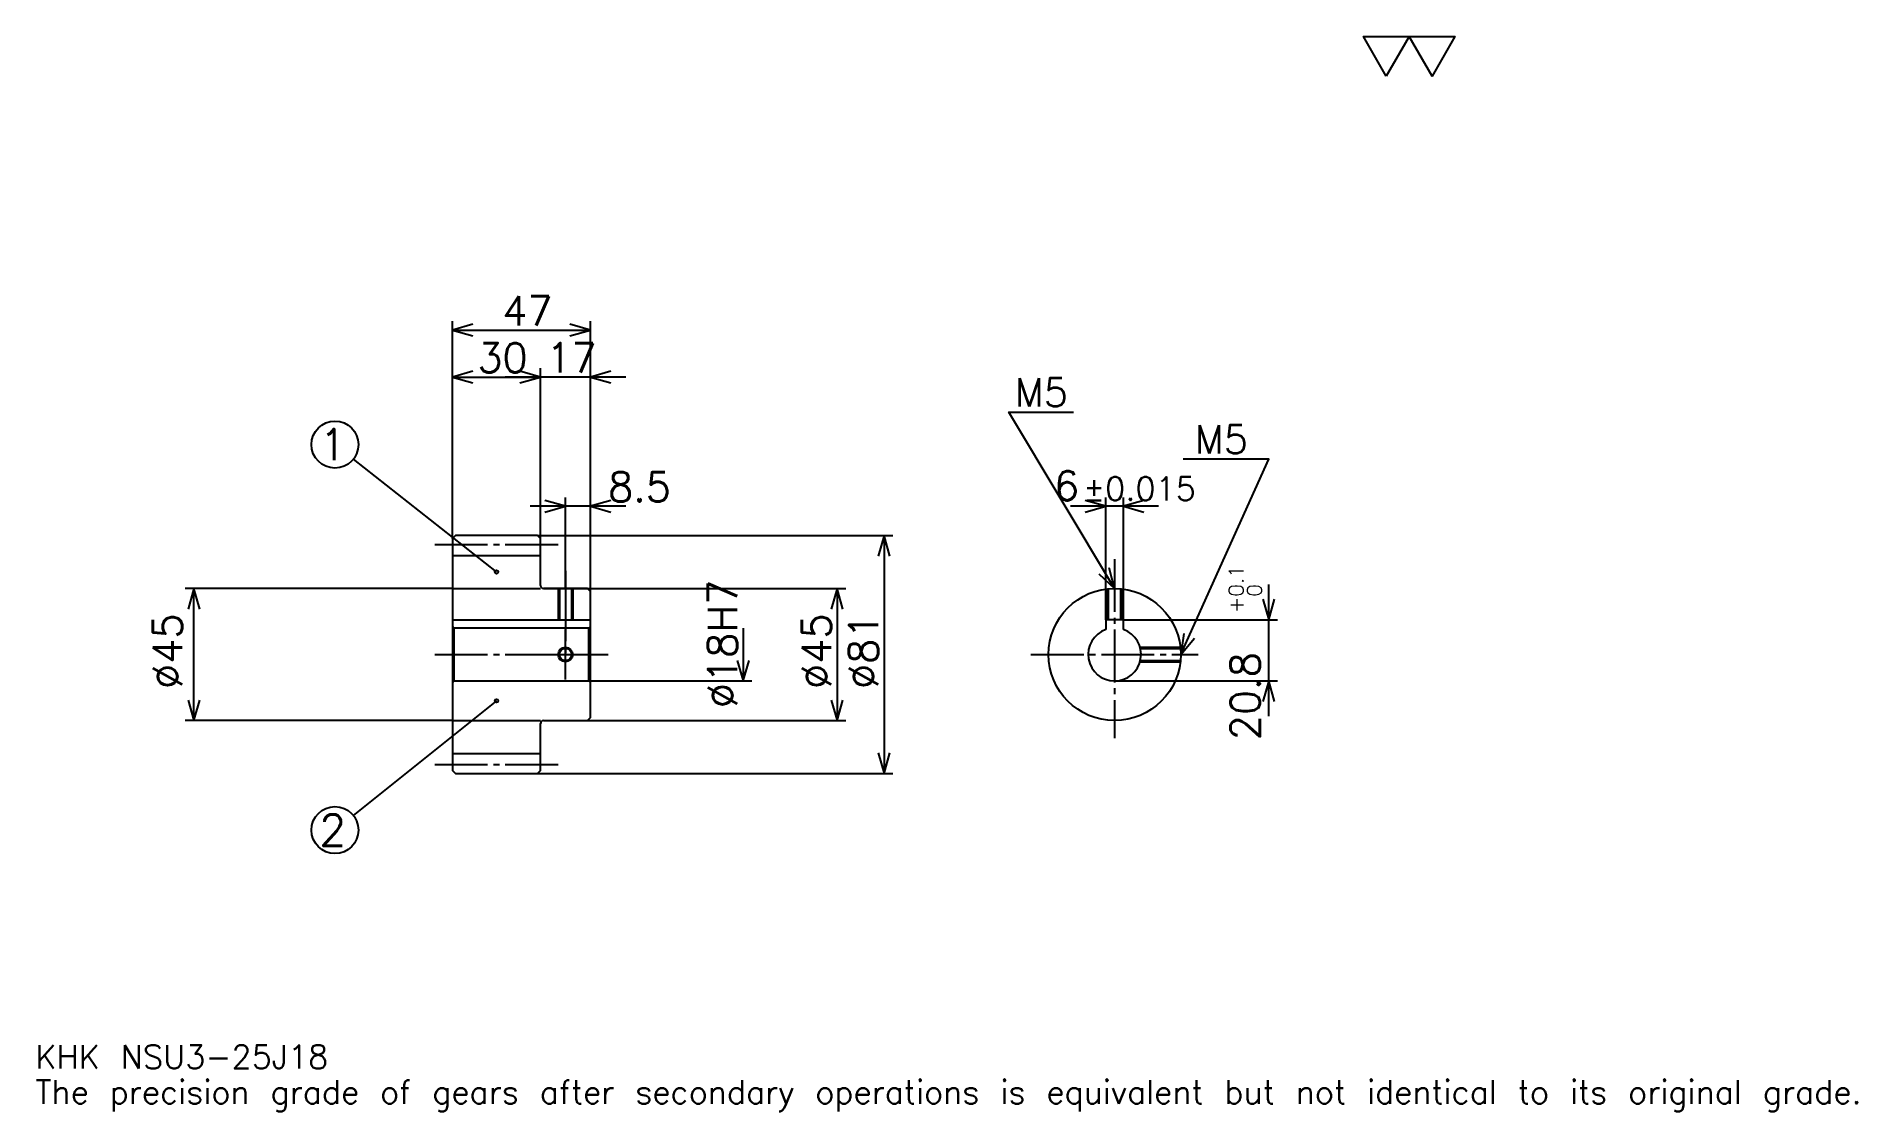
# Model space of a CAD drawing. Extents: x 20 to 641, y 7 to 374.
import ezdxf

# ---------------------------------------------------------------- set-up
doc = ezdxf.new("R2010")
doc.units = 0
doc.linetypes.add('DASHDOT', pattern=[24, 18, -2, 2, -2])
doc.layers.get('0').update_dxf_attribs({"linetype": 'CONTINUOUS'})
doc.layers.add('DASHDOT', color=6, linetype='DASHDOT')
doc.styles.add('KANJI', font='TXT', dxfattribs={"bigfont": 'BIGFONT'})

msp = doc.modelspace()

# ---------------------------------------------------------------- linework, layer by layer
at = {"color": 5}
for p, q in [((162, 203.5), (162, 276.5)), ((162, 273.5), (209, 273.5)), ((209, 203.5), (209, 276.5)), ((192, 203.5), (192, 260.5)), ((162, 257.5), (192, 257.5)), ((221, 257.5), (180, 257.5)), ((177, 191.125), (128.281616, 229.546082)), ((221, 213.5), (188.5, 213.5)), ((200.5, 203.5), (200.5, 216.5)), ((402.5, 213.5), (372.5, 213.5)), ((384.5, 174.800003), (384.5, 216.5)), ((390.5, 174.800003), (390.5, 216.5)), ((162, 202.5), (162, 203.5)), ((191, 203.5), (209, 203.5)), ((192, 202.5), (192, 203.5)), ((200.5, 185.5), (200.5, 203.5)), ((200.5, 185.5), (200.5, 203.5)), ((209, 203.5), (312, 203.5)), ((209, 184.5), (209, 203.5)), ((309, 203.5), (309, 122.5)), ((440, 142), (440, 186.800003)), ((162, 185.5), (71, 185.5)), ((74, 140.5), (74, 185.5)), ((193, 185.5), (209, 185.5)), ((209, 185.5), (296, 185.5)), ((293, 185.5), (293, 140.5)), ((390.5, 174.800003), (443, 174.800003)), ((261, 172), (261, 154)), ((209, 154), (264, 154)), ((387.5, 154), (443, 154)), ((177, 147.25), (128.244171, 108.201019)), ((162, 140.5), (71, 140.5)), ((193, 140.5), (209, 140.5)), ((209, 140.5), (296, 140.5)), ((191, 122.5), (209, 122.5)), ((209, 122.5), (312, 122.5))]:
    msp.add_line(p, q, dxfattribs=at)
at = {"color": 4}
for p, q in [((162, 196.75), (192, 196.75)), ((162, 185.5), (192, 185.5)), ((162, 174.800003), (209, 174.800003)), ((162.5, 172), (162.5, 154)), ((208.5, 172), (209, 172.5)), ((208.5, 154), (209, 153.5)), ((162, 140.5), (192, 140.5)), ((162, 129.25), (192, 129.25))]:
    msp.add_line(p, q, dxfattribs=at)
at = {"color": 7}
msp.add_lwpolyline([(480, 360), (472.200012, 373.519989), (503.399994, 373.519989), (495.600006, 360), (487.799988, 373.519989), (480, 360)], dxfattribs=at)
at = {"color": 5}
for points in [[(169, 275.5), (162, 273.5), (169, 271.5)], [(202, 271.5), (209, 273.5), (202, 275.5)], [(169, 259.5), (162, 257.5), (169, 255.5)], [(185, 255.5), (192, 257.5), (185, 259.5)], [(185, 255.5), (192, 257.5), (185, 259.5)], [(216, 259.5), (209, 257.5), (216, 255.5)], [(387.5, 185.5), (351.5, 245.5), (373.5, 245.5)], [(410, 163), (440, 229.5), (410.799988, 229.5)], [(193.5, 211.5), (200.5, 213.5), (193.5, 215.5)], [(216, 215.5), (209, 213.5), (216, 211.5)], [(377.5, 211.5), (384.5, 213.5), (377.5, 215.5)], [(397.5, 215.5), (390.5, 213.5), (397.5, 211.5)], [(311, 196.5), (309, 203.5), (307, 196.5)], [(382.183533, 190.473465), (387.5, 185.5), (385.613525, 192.531448)], [(76, 178.5), (74, 185.5), (72, 178.5)], [(295, 178.5), (293, 185.5), (291, 178.5)], [(438, 181.800003), (440, 174.800003), (442, 181.800003)], [(411.055481, 170.203186), (410, 163), (414.701599, 168.558319)], [(259, 161), (261, 154), (263, 161)], [(442, 147), (440, 154), (438, 147)], [(72, 147.5), (74, 140.5), (76, 147.5)], [(291, 147.5), (293, 140.5), (295, 147.5)], [(307, 129.5), (309, 122.5), (311, 129.5)]]:
    msp.add_lwpolyline(points, dxfattribs=at)
at = {"color": 4}
for points in [[(192, 186.5), (192, 202.5), (191, 203.5), (163, 203.5), (162, 202.5), (162, 153.5)], [(193, 140.5), (208, 140.5), (209, 141.5), (209, 184.5), (208, 185.5), (193, 185.5)], [(198, 185.5), (198, 174.800003)], [(198.434998, 185.5), (198.434998, 174.800003)], [(202.565002, 185.5), (202.565002, 174.800003)], [(203, 185.5), (203, 174.800003)], [(385, 174.800003), (385, 185.360687)], [(385.434998, 174.800003), (385.434998, 185.405045)], [(389.565002, 174.800003), (389.565002, 185.405045)], [(390, 174.800003), (390, 185.360687)], [(390.5, 171.485275), (390.5, 174.800003), (384.5, 174.800003), (384.5, 171.485275)], [(162, 153.5), (162.5, 154), (208.5, 154), (208.5, 172), (162.5, 172), (162, 172.5)], [(396.145813, 165.5), (409.860687, 165.5)], [(396.259888, 165.065002), (409.905029, 165.065002)], [(396.145813, 160.5), (409.860687, 160.5)], [(396.259888, 160.934998), (409.905029, 160.934998)], [(162, 153.5), (162, 123.5), (163, 122.5), (191, 122.5), (192, 123.5), (192, 139.5)]]:
    msp.add_lwpolyline(points, dxfattribs=at)
at = {"color": 5}
for centre, radius in [((122, 234.5), 8), ((177, 191.125), 0.6), ((177, 147.25), 0.6), ((122, 103.199997), 8)]:
    msp.add_circle(centre, radius, dxfattribs=at)
at = {"color": 4}
for centre, radius in [((387.5, 163), 22.5), ((200.5, 163), 2.065)]:
    msp.add_circle(centre, radius, dxfattribs=at)
at = {"color": 7}
msp.add_circle((200.5, 163), 2.5, dxfattribs=at)
at = {"color": 4}
for centre, radius, start, end in [((193, 186.5), 1, 180, 270), ((387.5, 163), 9, 109.471220943, 70.528779057), ((193, 139.5), 1, 90, 180)]:
    msp.add_arc(centre, radius, start, end, dxfattribs=at)
at = {"layer": 'DASHDOT', "color": 7}
for p, q in [((156, 200.5), (198, 200.5)), ((387.5, 195.5), (387.5, 134.5)), ((200.5, 185.5), (200.5, 163)), ((156, 163), (215, 163)), ((359, 163), (416, 163)), ((156, 125.5), (198, 125.5))]:
    msp.add_line(p, q, dxfattribs=at)
for points in [[(200.5, 191.5), (200.5, 168.800003)], [(200.5, 154.5), (200.5, 171.5)], [(192, 163), (209, 163)]]:
    msp.add_lwpolyline(points, dxfattribs=at)

# ---------------------------------------------------------------- texts
at = {"color": 7, "style": 'KANJI'}
for s, height, p in [('47', 10, (179, 275.100006)), ('30', 10, (170.5, 259.100006)), ('17', 10, (194, 259.100006)), ('M5', 9.6, (353.5, 247.5)), ('1', 10.666667, (116.666672, 229.166656)), ('M5', 9.6, (414.799988, 231.5)), ('8.5', 10, (215, 215.100006)), ('6', 10, (366.858032, 215.5)), ('%%p0.015', 8, (376.756775, 215.5)), ('2', 10.666667, (116.666672, 97.866669)), ('KHK NSU3-25J18', 8, (20, 22)), ('The precision grade of gears after secondary operations is equivalent but not identical to its original grade.', 8, (20, 10))]:
    msp.add_text(s, height=height, dxfattribs=at).set_placement(p)
for s, height, p in [('%%c18H7', 10, (259, 144.75)), ('0.1', 5, (431.399994, 182.690369)), ('0', 5, (437.600006, 182.690369)), ('+', 5, (431.399994, 177.090378)), ('%%c45', 10, (70, 151.25)), ('%%c45', 10, (291, 151.25)), ('%%c81', 10, (307, 151.25)), ('20.8', 10, (437, 133.806412))]:
    msp.add_text(s, height=height, rotation=90, dxfattribs=at).set_placement(p)

doc.saveas('drawing.dxf')
